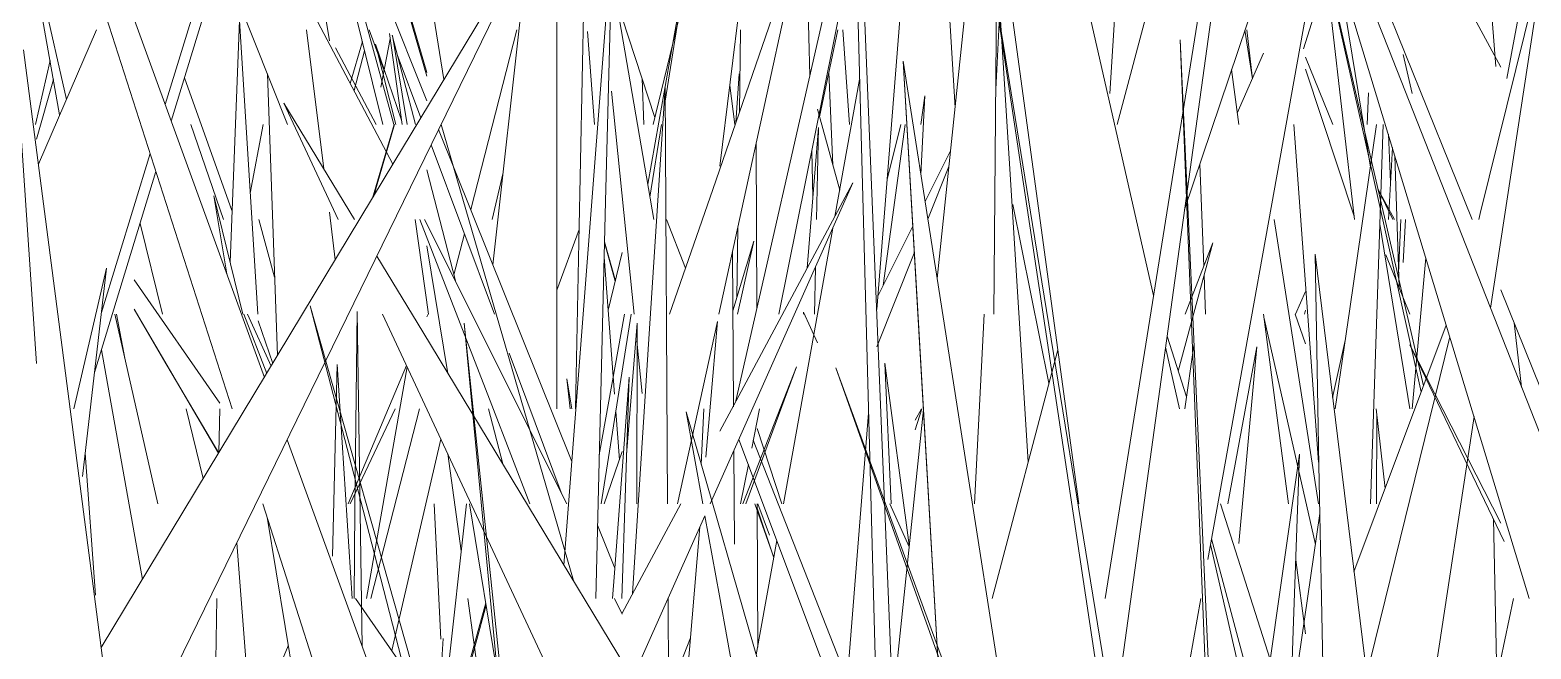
# Model space of a CAD drawing. Header units: millimetres. Extents: x -10020 to 20888, y -4665 to 12339.
# Drawn here: x 2813.88 to 2857.55, y 3070.56 to 3088.58 of the extents above; entities that cross this region are included whole.
import ezdxf

# ---------------------------------------------------------------- set-up
doc = ezdxf.new("R2010")
doc.units = ezdxf.units.MM
doc.layers.add('G-IMPT', color=8, linetype='Continuous', lineweight=9)

# ---------------------------------------------------------------- blocks, each defined once
blk = doc.blocks.new('Grass Array - 25_dwg-V38-West')
at = {"layer": 'G-IMPT'}
for p, q in [((2846.573, 3080.859), (2839.147, 3113.397)), ((2844.215, 3059.791), (2850.735, 3106.974)), ((2817.989, 3085.927), (2823.931, 3105.37)), ((2833.95, 3084.624), (2836.259, 3103.401)), ((2839.791, 3049.378), (2837.593, 3102.931)), ((2840.733, 3101.728), (2844.393, 3074.793)), ((2825.429, 3087.241), (2821.842, 3099.603)), ((2821.526, 3098.569), (2817.811, 3086.417)), ((2827.35, 3081.746), (2829.211, 3098.514)), ((2838.516, 3080.45), (2839.872, 3097.485)), ((2813.982, 3096.961), (2820.697, 3078.472)), ((2825.429, 3086.526), (2821.275, 3096.865)), ((2853.417, 3088.019), (2850.062, 3096.557)), ((2857.504, 3072.034), (2850.062, 3096.557)), ((2849.036, 3096.312), (2845.167, 3072.034)), ((2856.533, 3087.517), (2855.839, 3096.06)), ((2852.221, 3095.817), (2856.673, 3087.499)), ((2832.027, 3083.07), (2829.936, 3095.306)), ((2845.299, 3086.738), (2845.816, 3095.184)), ((2848.004, 3095.257), (2845.515, 3085.829)), ((2825.924, 3087.139), (2824.653, 3095.131)), ((2819.763, 3077.552), (2814.449, 3094.106)), ((2840.274, 3081.35), (2841.608, 3094.106)), ((2840.793, 3086.314), (2840.338, 3094.012)), ((2824.148, 3085.829), (2822.176, 3093.797)), ((2832.01, 3085.829), (2833.902, 3093.657)), ((2850.939, 3093.667), (2847.472, 3083.361)), ((2855.845, 3083.07), (2851.751, 3093.199)), ((2855.845, 3083.07), (2851.751, 3093.199)), ((2857.954, 3093.056), (2856.848, 3087.171)), ((2820.112, 3092.874), (2824.438, 3084.675)), ((2837.837, 3092.846), (2834.413, 3077.792)), ((2837.863, 3092.846), (2838.79, 3058.239)), ((2836.435, 3092.216), (2836.566, 3087.257)), ((2816.407, 3066.516), (2828.802, 3091.91)), ((2824.187, 3084.258), (2828.802, 3091.91)), ((2830.821, 3091.298), (2829.415, 3073.008)), ((2830.821, 3091.298), (2830.628, 3083.591)), ((2833.742, 3083.941), (2836.378, 3091.58)), ((2833.925, 3080.311), (2836.378, 3091.58)), ((2835.665, 3080.311), (2837.892, 3091.347)), ((2851.418, 3091.347), (2848.152, 3073.168)), ((2852.733, 3085.315), (2851.402, 3091.259)), ((2854.425, 3078.221), (2851.408, 3091.292)), ((2856.078, 3083.243), (2857.962, 3090.901)), ((2856.376, 3080.488), (2857.962, 3090.901)), ((2814.936, 3086.565), (2814.068, 3090.409)), ((2822.589, 3088.265), (2822.248, 3090.405)), ((2825.429, 3087.348), (2824.505, 3090.504)), ((2831.851, 3084.099), (2832.989, 3090.48)), ((2832.359, 3086.516), (2832.989, 3090.48)), ((2843.052, 3082.926), (2841.808, 3090.58)), ((2845.02, 3069.275), (2841.808, 3090.58)), ((2852.881, 3084.589), (2851.941, 3090.366)), ((2814.741, 3086.114), (2814.068, 3089.901)), ((2821.373, 3085.829), (2819.748, 3089.925)), ((2850.935, 3088.038), (2851.606, 3090.161)), ((2829.206, 3077.552), (2829.209, 3089.476)), ((2829.849, 3082.406), (2829.998, 3089.858)), ((2841.999, 3089.571), (2841.924, 3080.311)), ((2823.496, 3089.37), (2824.46, 3085.829)), ((2842.095, 3089.179), (2841.977, 3086.852)), ((2841.977, 3086.852), (2842.095, 3089.179)), ((2842.095, 3089.179), (2842.924, 3076.013)), ((2814.121, 3084.675), (2815.809, 3088.588)), ((2819.97, 3088.861), (2819.7, 3081.827)), ((2819.7, 3081.827), (2819.97, 3088.861)), ((2819.97, 3088.861), (2820.505, 3080.311)), ((2822.431, 3084.538), (2821.924, 3088.588)), ((2823.748, 3088.588), (2824.182, 3087.398)), ((2826.702, 3083.357), (2828.045, 3088.588)), ((2832.061, 3086.041), (2831.11, 3088.94)), ((2834.554, 3088.588), (2834.52, 3086.195)), ((2836.852, 3086.053), (2837.38, 3088.588)), ((2837.724, 3085.829), (2837.526, 3088.588)), ((2849.288, 3088.588), (2849.436, 3087.237)), ((2851.741, 3088.971), (2852.414, 3083.07)), ((2823.195, 3087.031), (2823.55, 3088.246)), ((2824.686, 3085.963), (2823.927, 3088.175)), ((2824.525, 3085.829), (2823.927, 3088.175)), ((2824.359, 3088.323), (2824.09, 3086.916)), ((2824.337, 3088.479), (2824.705, 3085.829)), ((2825.091, 3085.829), (2824.421, 3088.431)), ((2824.849, 3085.829), (2824.422, 3088.427)), ((2830.299, 3085.829), (2830.096, 3088.543)), ((2847.67, 3081.093), (2847.342, 3088.297)), ((2848.735, 3053.392), (2847.342, 3088.297)), ((2849.228, 3088.58), (2849.447, 3087.166)), ((2813.687, 3088.006), (2818.895, 3048)), ((2822.77, 3088.064), (2823.95, 3085.829)), ((2823.306, 3086.821), (2823.615, 3087.982)), ((2824.566, 3087.869), (2825.255, 3086.028)), ((2849.007, 3086.166), (2849.773, 3087.905)), ((2850.992, 3087.797), (2851.79, 3085.829)), ((2853.417, 3088.019), (2859.063, 3073.648)), ((2854.091, 3086.734), (2853.832, 3087.869)), ((2814.461, 3087.692), (2814.042, 3085.829)), ((2820.785, 3087.313), (2821.079, 3079.104)), ((2834.415, 3085.89), (2834.51, 3087.312)), ((2837.123, 3087.357), (2837.237, 3084.653)), ((2839.283, 3087.678), (2843.226, 3062.488)), ((2839.283, 3087.678), (2839.698, 3080.567)), ((2841.16, 3055.48), (2839.283, 3087.678)), ((2848.842, 3087.431), (2849.051, 3085.829)), ((2850.992, 3087.44), (2852.403, 3083.169)), ((2814.558, 3087.144), (2814.068, 3085.411)), ((2819.748, 3083.327), (2818.376, 3087.193)), ((2831.691, 3087.169), (2831.742, 3085.829)), ((2831.898, 3079.742), (2832.357, 3086.899)), ((2832.429, 3074.793), (2832.357, 3086.899)), ((2834.387, 3085.829), (2834.238, 3086.969)), ((2838.016, 3087.139), (2837.301, 3083.157)), ((2813.554, 3086.513), (2814.068, 3078.876)), ((2823.32, 3083.07), (2821.268, 3086.458)), ((2822.849, 3083.07), (2821.268, 3086.458)), ((2830.8, 3086.803), (2831.46, 3080.311)), ((2839.797, 3085.829), (2839.911, 3086.663)), ((2839.8, 3084.374), (2839.911, 3086.663)), ((2852.821, 3086.753), (2852.788, 3085.829)), ((2837.439, 3083.922), (2836.79, 3086.277)), ((2818.562, 3085.829), (2819.506, 3083.07)), ((2820.284, 3083.837), (2820.663, 3085.829)), ((2824.472, 3085.829), (2823.843, 3083.687)), ((2823.869, 3083.73), (2824.483, 3085.829)), ((2829.647, 3076.027), (2825.765, 3085.689)), ((2829.69, 3072.554), (2825.839, 3085.829)), ((2831.915, 3083.722), (2832.25, 3085.829)), ((2836.492, 3081.647), (2836.824, 3085.744)), ((2836.763, 3083.07), (2836.824, 3085.744)), ((2838.699, 3081.142), (2839.344, 3085.829)), ((2838.817, 3084.23), (2839.217, 3085.829)), ((2851.367, 3076.004), (2850.65, 3085.829)), ((2852.28, 3080.468), (2853.062, 3085.829)), ((2852.881, 3074.793), (2853.247, 3085.829)), ((2853.468, 3084.157), (2853.403, 3085.547)), ((2825.548, 3085.244), (2827.395, 3080.311)), ((2835.023, 3080.471), (2835.008, 3085.291)), ((2852.733, 3085.315), (2854.361, 3078.048)), ((2853.411, 3083.07), (2853.521, 3085.161)), ((2817.375, 3084.99), (2815.95, 3080.329)), ((2836.624, 3085.065), (2836.66, 3083.719)), ((2839.923, 3083.589), (2840.662, 3085.065)), ((2848.029, 3081.708), (2847.917, 3084.683)), ((2853.713, 3081.093), (2853.594, 3084.92)), ((2815.755, 3078.615), (2817.543, 3084.467)), ((2824.187, 3084.258), (2815.953, 3070.604)), ((2826.262, 3081.278), (2825.429, 3084.514)), ((2827.648, 3084.439), (2827.329, 3083.07)), ((2840.003, 3083.077), (2840.614, 3084.607)), ((2833.742, 3083.941), (2832.49, 3080.311)), ((2833.671, 3074.793), (2837.825, 3084.134)), ((2834.425, 3077.792), (2837.825, 3084.134)), ((2853.532, 3083.07), (2853.092, 3083.958)), ((2853.58, 3083.07), (2853.092, 3083.958)), ((2820.071, 3080.311), (2819.226, 3083.761)), ((2819.602, 3081.488), (2819.226, 3083.761)), ((2830.34, 3072.034), (2830.628, 3083.591)), ((2842.471, 3083.504), (2843.528, 3078.3)), ((2817.081, 3082.953), (2817.735, 3080.311)), ((2820.997, 3081.389), (2820.538, 3083.07)), ((2822.762, 3081.895), (2822.589, 3083.28)), ((2825.087, 3083.07), (2825.47, 3080.311)), ((2825.224, 3083.07), (2827.312, 3077.66)), ((2825.359, 3083.07), (2829.502, 3074.793)), ((2832.954, 3081.654), (2832.397, 3083.07)), ((2843.052, 3082.926), (2845.272, 3069.275)), ((2850.082, 3083.07), (2851.365, 3074.793)), ((2854.025, 3077.552), (2853.151, 3082.928)), ((2853.7, 3081.507), (2853.769, 3083.07)), ((2853.7, 3081.507), (2853.769, 3083.07)), ((2853.898, 3083.07), (2853.832, 3081.819)), ((2856.078, 3083.243), (2856.036, 3083.07)), ((2826.215, 3081.458), (2826.52, 3082.647)), ((2829.207, 3081.007), (2829.857, 3082.779)), ((2834.473, 3082.829), (2834.444, 3080.796)), ((2837.241, 3082.82), (2836.791, 3080.311)), ((2838.547, 3080.838), (2839.564, 3082.87)), ((2826.04, 3078.58), (2825.429, 3082.299)), ((2829.849, 3082.406), (2829.752, 3077.552)), ((2830.599, 3082.413), (2830.91, 3081.28)), ((2830.907, 3081.268), (2830.599, 3082.394)), ((2830.703, 3080.424), (2831.11, 3082.105)), ((2834.316, 3082.111), (2834.35, 3077.616)), ((2834.329, 3080.413), (2834.937, 3082.441)), ((2834.463, 3080.311), (2834.937, 3082.441)), ((2838.519, 3079.361), (2839.609, 3082.09)), ((2847.287, 3078.652), (2848.291, 3082.386)), ((2847.49, 3080.311), (2848.291, 3082.386)), ((2852.772, 3069.802), (2851.268, 3082.054)), ((2851.383, 3075.919), (2851.268, 3082.054)), ((2854.03, 3080.311), (2853.327, 3082.043)), ((2815.152, 3077.552), (2816.101, 3081.654)), ((2815.41, 3075.59), (2816.101, 3081.654)), ((2825.305, 3079.794), (2823.966, 3082.004)), ((2830.886, 3077.98), (2830.588, 3081.967)), ((2836.7, 3080.311), (2836.731, 3081.673)), ((2854.494, 3081.952), (2854.098, 3077.552)), ((2816.908, 3081.307), (2819.399, 3077.722)), ((2848.082, 3080.311), (2848.039, 3081.448)), ((2847.67, 3081.093), (2848.964, 3052.721)), ((2850.992, 3080.976), (2850.699, 3080.311)), ((2858.075, 3077.552), (2856.673, 3081.023)), ((2858.075, 3077.552), (2856.673, 3081.023)), ((2816.348, 3080.311), (2817.595, 3074.793)), ((2816.639, 3079.026), (2816.399, 3080.311)), ((2816.908, 3080.457), (2817.767, 3078.992)), ((2819.367, 3076.266), (2816.908, 3080.456)), ((2820.766, 3078.586), (2820.096, 3080.311)), ((2820.894, 3078.797), (2820.204, 3080.311)), ((2823.57, 3074.608), (2822.032, 3080.559)), ((2831.154, 3048.341), (2822.032, 3080.559)), ((2823.334, 3074.654), (2823.396, 3080.385)), ((2823.543, 3070.637), (2823.396, 3080.385)), ((2833.141, 3061.016), (2824.137, 3080.311)), ((2825.429, 3080.232), (2825.462, 3080.311)), ((2830.444, 3076.219), (2831.175, 3080.311)), ((2831.373, 3080.311), (2830.496, 3074.793)), ((2836.79, 3080.309), (2835.801, 3074.793)), ((2836.389, 3080.374), (2836.383, 3080.311)), ((2836.389, 3080.374), (2836.79, 3079.479)), ((2841.16, 3055.48), (2839.698, 3080.567)), ((2841.365, 3074.793), (2841.645, 3080.311)), ((2841.365, 3074.793), (2841.645, 3080.311)), ((2849.774, 3080.311), (2850.496, 3074.793)), ((2850.992, 3079.451), (2850.688, 3080.311)), ((2850.961, 3080.311), (2850.992, 3080.427)), ((2852.28, 3080.468), (2851.854, 3077.552)), ((2820.517, 3080.117), (2820.942, 3078.877)), ((2827.125, 3074.192), (2826.515, 3080.052)), ((2828.71, 3056.807), (2826.515, 3080.052)), ((2831.237, 3076.227), (2831.541, 3080.052)), ((2831.532, 3074.793), (2831.541, 3080.052)), ((2832.723, 3074.793), (2833.879, 3080.101)), ((2833.879, 3080.101), (2833.744, 3078.511)), ((2851.279, 3073.608), (2849.791, 3080.181)), ((2852.402, 3072.815), (2855.089, 3079.994)), ((2857.063, 3080.057), (2857.281, 3078.184)), ((2825.305, 3079.794), (2835.02, 3063.757)), ((2831.898, 3079.742), (2831.414, 3072.176)), ((2831.54, 3079.522), (2831.694, 3078.003)), ((2847.527, 3077.902), (2846.962, 3079.67)), ((2855.194, 3079.648), (2848.902, 3054.072)), ((2852.144, 3079.541), (2851.78, 3077.883)), ((2856.775, 3073.691), (2854.03, 3079.421)), ((2856.673, 3074.227), (2854.03, 3079.421)), ((2817.147, 3072.585), (2815.957, 3079.277)), ((2819.368, 3076.266), (2817.767, 3078.992)), ((2827.821, 3079.173), (2829.336, 3075.124)), ((2843.785, 3079.273), (2841.873, 3072.034)), ((2847.328, 3077.552), (2846.918, 3079.348)), ((2847.476, 3077.552), (2847.746, 3079.398)), ((2848.736, 3074.793), (2849.577, 3079.359)), ((2849.049, 3073.64), (2849.577, 3079.359)), ((2822.682, 3073.264), (2822.814, 3078.843)), ((2823.253, 3072.034), (2822.814, 3078.843)), ((2823.137, 3074.793), (2824.833, 3078.819)), ((2824.854, 3078.774), (2823.673, 3072.034)), ((2834.622, 3074.793), (2836.18, 3078.779)), ((2834.704, 3074.793), (2836.18, 3078.779)), ((2839.308, 3073.166), (2837.324, 3078.753)), ((2847.826, 3049.962), (2837.324, 3078.753)), ((2839.462, 3073.587), (2838.749, 3078.883)), ((2838.932, 3074.793), (2838.749, 3078.883)), ((2829.597, 3077.552), (2829.497, 3078.43)), ((2829.644, 3077.552), (2829.497, 3078.43)), ((2830.885, 3072.782), (2831.312, 3078.474)), ((2831.099, 3072.034), (2831.312, 3078.474)), ((2833.543, 3076.147), (2833.744, 3078.511)), ((2834.425, 3077.792), (2833.95, 3076.906)), ((2818.419, 3077.552), (2818.921, 3075.526)), ((2819.397, 3077.552), (2819.377, 3076.283)), ((2819.377, 3076.283), (2819.397, 3077.552)), ((2824.501, 3077.552), (2823.199, 3074.793)), ((2823.797, 3072.034), (2825.213, 3077.552)), ((2827.22, 3077.552), (2827.632, 3075.953)), ((2828.419, 3074.793), (2827.312, 3077.66)), ((2831.028, 3076.073), (2830.923, 3077.48)), ((2839.315, 3055.48), (2832.969, 3077.468)), ((2833.453, 3074.793), (2832.969, 3077.468)), ((2833.411, 3075.939), (2833.486, 3077.552)), ((2834.877, 3076.408), (2835.108, 3077.552)), ((2837.626, 3069.275), (2838.276, 3077.434)), ((2839.011, 3069.275), (2839.875, 3077.533)), ((2839.631, 3077.224), (2839.818, 3077.552)), ((2839.631, 3076.942), (2839.824, 3077.552)), ((2853.043, 3077.552), (2853.308, 3075.235)), ((2853.057, 3074.793), (2853.064, 3077.375)), ((2853.578, 3062.115), (2855.896, 3077.334)), ((2835.751, 3074.793), (2835.033, 3076.981)), ((2821.357, 3076.657), (2827.044, 3060.998)), ((2825.837, 3076.668), (2824.404, 3070.52)), ((2834.504, 3076.667), (2838.316, 3066.516)), ((2838.544, 3067.427), (2834.924, 3076.64)), ((2815.788, 3072.129), (2815.487, 3076.261)), ((2826.033, 3076.247), (2826.425, 3073.418)), ((2831.11, 3076.309), (2830.587, 3074.793)), ((2834.36, 3076.341), (2834.38, 3073.62)), ((2834.551, 3074.793), (2834.781, 3075.931)), ((2848.648, 3060.998), (2850.819, 3076.232)), ((2850.636, 3071.098), (2850.819, 3076.232)), ((2851.383, 3075.919), (2851.588, 3064.99)), ((2822.589, 3068.75), (2820.649, 3074.793)), ((2823.334, 3074.654), (2823.306, 3072.034)), ((2825.832, 3070.847), (2825.64, 3074.793)), ((2825.965, 3069.275), (2826.578, 3074.793)), ((2827.569, 3069.275), (2826.663, 3074.793)), ((2832.817, 3074.793), (2831.11, 3071.609)), ((2835.519, 3073.226), (2834.967, 3074.793)), ((2835.052, 3070.619), (2835.039, 3074.793)), ((2835.517, 3073.214), (2835.04, 3074.668)), ((2835.393, 3073.882), (2835.055, 3074.793)), ((2838.894, 3074.793), (2839.457, 3073.538)), ((2849.968, 3070.261), (2848.52, 3074.793)), ((2822.467, 3064.177), (2820.775, 3074.401)), ((2823.57, 3074.608), (2830.447, 3048)), ((2827.125, 3074.192), (2829.061, 3055.589)), ((2831.412, 3069.713), (2833.516, 3074.445)), ((2833.938, 3072.109), (2833.516, 3074.445)), ((2851.41, 3074.504), (2850.647, 3069.275)), ((2856.555, 3069.726), (2856.459, 3074.349)), ((2830.895, 3072.921), (2830.393, 3074.17)), ((2832.859, 3068.085), (2833.371, 3074.118)), ((2848.259, 3073.768), (2849.459, 3069.275)), ((2819.892, 3073.656), (2820.869, 3060.998)), ((2835.609, 3073.725), (2835.011, 3070.393)), ((2849.593, 3067.629), (2848.229, 3073.602)), ((2839.308, 3073.166), (2848.152, 3048.262)), ((2850.71, 3073.164), (2850.992, 3071.008)), ((2830.885, 3072.782), (2830.828, 3072.034)), ((2819.199, 3064.566), (2819.312, 3072.034)), ((2819.199, 3064.566), (2819.312, 3072.034)), ((2823.352, 3072.034), (2824.759, 3070.01)), ((2826.617, 3072.034), (2827.382, 3066.516)), ((2830.882, 3072.034), (2831.11, 3071.58)), ((2832.469, 3067.967), (2832.445, 3072.034)), ((2833.938, 3072.109), (2838.299, 3048)), ((2847.948, 3072.034), (2846.461, 3063.757)), ((2856.047, 3067.306), (2857.039, 3072.034)), ((2827.137, 3071.908), (2826.094, 3068.089)), ((2826.15, 3068.132), (2827.147, 3071.843)), ((2825.794, 3069.275), (2825.902, 3070.873)), ((2832.465, 3069.275), (2833.097, 3070.892)), ((2850.636, 3071.098), (2850.223, 3059.441)), ((2820.32, 3068.11), (2821.394, 3070.658))]:
    blk.add_line(p, q, dxfattribs=at)
blk = doc.blocks.new('Grass Array - Grass Array-V40-West')
blk.add_blockref('Grass Array - 25_dwg-V38-West', (0, 0))

msp = doc.modelspace()

# ---------------------------------------------------------------- block references
msp.add_blockref('Grass Array - Grass Array-V40-West', (0, 0))

doc.saveas('drawing.dxf')
